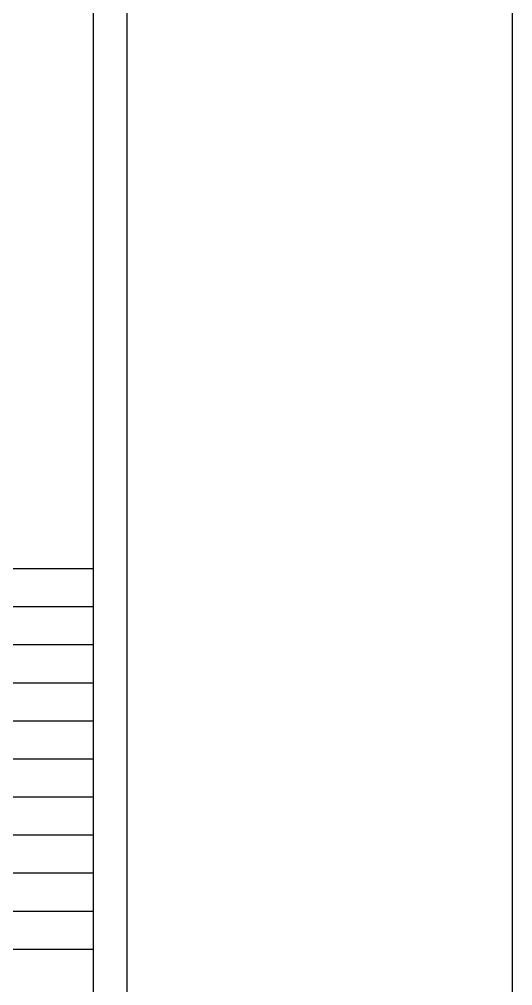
# Model space of a CAD drawing. Header units: inches. Extents: x 0 to 325, y 148 to 354.
# Drawn here: x 298.9 to 324.5, y 197.4 to 247.6 of the extents above; entities that cross this region are included whole.
import ezdxf

# ---------------------------------------------------------------- set-up
doc = ezdxf.new("R2010")
doc.units = ezdxf.units.IN
doc.header["$MEASUREMENT"] = 0

# ---------------------------------------------------------------- blocks, each defined once
blk = doc.blocks.new('AHH1270-500010_3')
at = {"transparency": 33554687}
for points in [[(0.118, 147.946), (324.53, 147.946), (324.53, 353.813), (0.118, 353.813), (0.118, 147.946)], [(19.615, 149.968), (304.507, 149.968), (304.507, 351.791), (19.615, 351.791), (19.615, 149.968)], [(24.781, 350.024), (302.736, 350.024), (302.736, 151.735)]]:
    blk.add_lwpolyline(points, dxfattribs=at)
at = {"color": 4, "transparency": 33554687}
for points in [[(302.726, 219.037), (250.606, 219.037)], [(302.716, 217.059), (250.597, 217.059)], [(302.726, 215.081), (250.597, 215.081)], [(302.726, 213.098), (250.606, 213.098)], [(302.716, 211.121), (250.597, 211.121)], [(302.726, 209.143), (250.597, 209.143)], [(302.726, 207.16), (250.606, 207.16)], [(302.716, 205.183), (250.592, 205.183)], [(302.716, 203.205), (250.597, 203.205)], [(302.726, 201.227), (250.597, 201.227)], [(302.726, 199.244), (250.606, 199.244)]]:
    blk.add_lwpolyline(points, dxfattribs=at)

msp = doc.modelspace()

# ---------------------------------------------------------------- block references
msp.add_blockref('AHH1270-500010_3', (0, 0))

doc.saveas('drawing.dxf')
